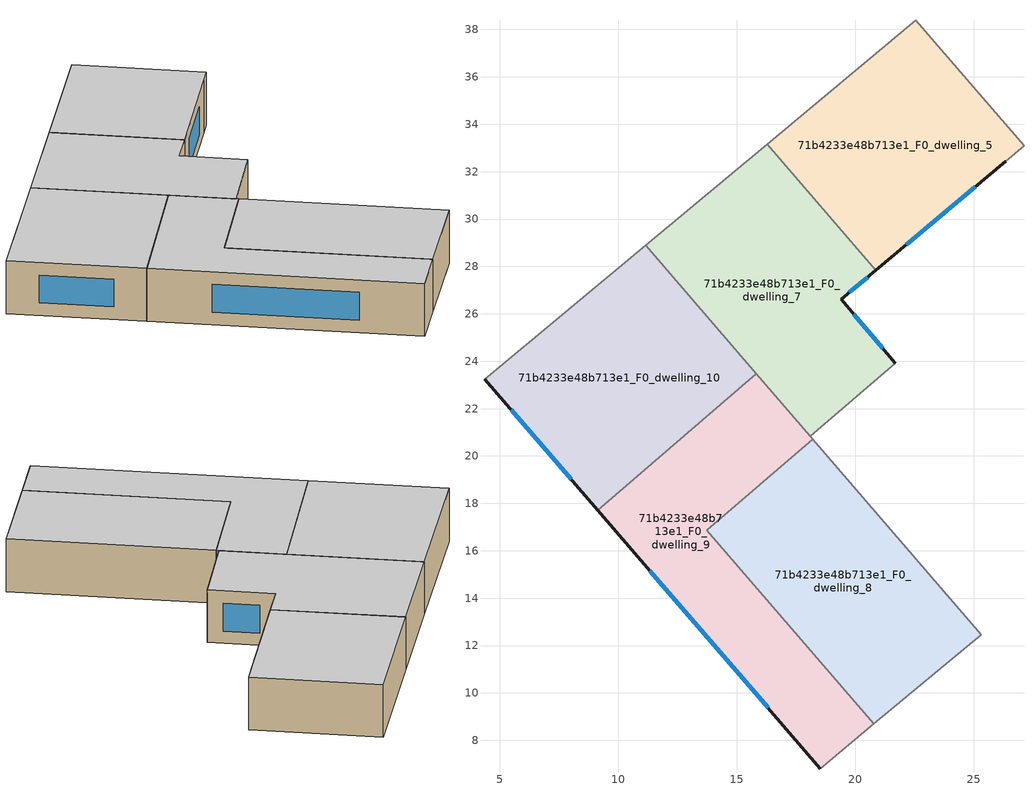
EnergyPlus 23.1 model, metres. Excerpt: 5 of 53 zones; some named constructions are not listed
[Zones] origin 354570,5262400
71b4233e48b713e1_F0_dwelling_10
 floor ground (EU_floor_Construction): 11.15,28.9 15.82,23.48 9.12,17.71 4.35,23.24 z0
 wall outside (EU_wall_Construction): 4.35,23.24 9.12,17.71 z0:3
 wall to 71b4233e48b713e1_F0_dwelling_9 (EU_wall_Construction): 9.12,17.71 15.82,23.48 z0:3
 wall adiabatic (EU_wall_Construction): 11.15,28.9 4.35,23.24 z0:3
 wall to 71b4233e48b713e1_F0_dwelling_7 (EU_wall_Construction): 15.82,23.48 11.15,28.9 z0:3
 window (EU_Window_Construction): 5.47,21.94 8,19.01 z0.7:2.3
 ceiling to 71b4233e48b713e1_F1_dwelling_10 (EU_floor_Construction): 15.82,23.48 11.15,28.9 4.35,23.24 9.12,17.71 z3
71b4233e48b713e1_F0_dwelling_5
 floor ground (EU_floor_Construction): 22.56,38.38 27.12,33.09 20.87,27.84 16.28,33.16 z0
 wall outside (EU_wall_Construction): 20.87,27.84 26.36,32.45 z0:3
 wall to 71b4233e48b713e1_F0_dwelling_7 (EU_wall_Construction): 16.28,33.16 20.87,27.84 z0:3
 wall adiabatic (EU_wall_Construction): 22.56,38.38 16.28,33.16 z0:3
 wall to 71b4233e48b713e1_F0_dwelling_3 (EU_wall_Construction): 26.36,32.45 27.12,33.09 22.56,38.38 z0:3
 window (EU_Window_Construction): 22.16,28.92 25.07,31.37 z0.7:2.3
 ceiling to 71b4233e48b713e1_F1_dwelling_5 (EU_floor_Construction): 27.12,33.09 22.56,38.38 16.28,33.16 20.87,27.84 z3
71b4233e48b713e1_F0_dwelling_7
 floor ground (EU_floor_Construction): 20.87,27.84 19.41,26.62 21.69,23.91 18.11,20.83 11.15,28.9 16.28,33.16 z0
 wall outside (EU_wall_Construction): 21.69,23.91 19.41,26.62 20.87,27.84 z0:3
 wall to 71b4233e48b713e1_F0_dwelling_6 (EU_wall_Construction): 18.11,20.83 21.69,23.91 z0:3
 wall adiabatic (EU_wall_Construction): 16.28,33.16 11.15,28.9 z0:3
 wall to 71b4233e48b713e1_F0_dwelling_9 (EU_wall_Construction): 15.82,23.48 18.11,20.82 z0:3
 window (EU_Window_Construction): 19.75,26.9 20.53,27.55 / 21.15,24.55 19.94,25.98 z0.7:2.3
 ceiling to 71b4233e48b713e1_F1_dwelling_7 (EU_floor_Construction): 21.69,23.91 19.41,26.62 20.87,27.84 16.28,33.16 11.15,28.9 18.11,20.83 z3
71b4233e48b713e1_F0_dwelling_8
 floor ground (EU_floor_Construction): 18.2,20.72 25.31,12.46 20.78,8.69 13.73,16.87 z0
 wall to 71b4233e48b713e1_F0_dwelling_9 (EU_wall_Construction): 18.2,20.72 13.73,16.87 20.78,8.69 z0:3
 wall adiabatic (EU_wall_Construction): 20.78,8.69 25.31,12.46 z0:3
 wall to 71b4233e48b713e1_F0_dwelling_6 (EU_wall_Construction): 25.31,12.46 18.2,20.72 z0:3
 ceiling to 71b4233e48b713e1_F1_dwelling_8 (EU_floor_Construction): 25.31,12.46 18.2,20.72 13.73,16.87 20.78,8.69 z3
71b4233e48b713e1_F0_dwelling_9
 floor ground (EU_floor_Construction): 18.2,20.72 13.73,16.87 20.78,8.69 18.52,6.81 9.12,17.71 15.82,23.48 z0
 wall outside (EU_wall_Construction): 9.12,17.71 18.52,6.81 z0:3
 wall adiabatic (EU_wall_Construction): 18.52,6.81 20.78,8.69 z0:3
 wall to 71b4233e48b713e1_F0_dwelling_6 (EU_wall_Construction): 18.2,20.72 18.11,20.83 z0:3
 window (EU_Window_Construction): 11.33,15.15 16.32,9.37 z0.7:2.3
 ceiling to 71b4233e48b713e1_F1_dwelling_9 (EU_floor_Construction): 20.78,8.69 13.73,16.87 18.2,20.72 15.82,23.48 9.12,17.71 18.52,6.81 z3
[SCHEDULE:FILE] Column Number=1; Rows to Skip at Top=0; Number of Hours of Data=8760; Column Separator=Comma; Interpolate to Timestep=No; Minutes per Item=60; Adjust Schedule for Daylight Savings=Yes
Name | File
EU_Step8_GainSchedule_71b4233e48b713e1_F3_dwelling_8_f000 | ../../schedules/71b4233e48b713e1/71b4233e48b713e1_F3_dwelling_8_f000_gain.csv
EU_Step8_GainSchedule_71b4233e48b713e1_F3_dwelling_9_f000 | ../../schedules/71b4233e48b713e1/71b4233e48b713e1_F3_dwelling_9_f000_gain.csv
EU_Step8_GainSchedule_71b4233e48b713e1_F4_dwelling_0_f000 | ../../schedules/71b4233e48b713e1/71b4233e48b713e1_F4_dwelling_0_f000_gain.csv
EU_Step8_GainSchedule_71b4233e48b713e1_F4_dwelling_1_f000 | ../../schedules/71b4233e48b713e1/71b4233e48b713e1_F4_dwelling_1_f000_gain.csv
EU_Step8_GainSchedule_71b4233e48b713e1_F4_dwelling_2_f000 | ../../schedules/71b4233e48b713e1/71b4233e48b713e1_F4_dwelling_2_f000_gain.csv
EU_Step8_GainSchedule_71b4233e48b713e1_F4_dwelling_3_f000 | ../../schedules/71b4233e48b713e1/71b4233e48b713e1_F4_dwelling_3_f000_gain.csv
EU_Step8_GainSchedule_71b4233e48b713e1_F4_dwelling_4_f000 | ../../schedules/71b4233e48b713e1/71b4233e48b713e1_F4_dwelling_4_f000_gain.csv
EU_Step8_GainSchedule_71b4233e48b713e1_F4_dwelling_5_f000 | ../../schedules/71b4233e48b713e1/71b4233e48b713e1_F4_dwelling_5_f000_gain.csv
EU_Step8_GainSchedule_71b4233e48b713e1_F4_dwelling_6_f000 | ../../schedules/71b4233e48b713e1/71b4233e48b713e1_F4_dwelling_6_f000_gain.csv
EU_Step8_GainSchedule_71b4233e48b713e1_F4_dwelling_7_f000 | ../../schedules/71b4233e48b713e1/71b4233e48b713e1_F4_dwelling_7_f000_gain.csv
EU_Step8_GainSchedule_71b4233e48b713e1_F4_dwelling_8_f000 | ../../schedules/71b4233e48b713e1/71b4233e48b713e1_F4_dwelling_8_f000_gain.csv
EU_Step8_GainSchedule_71b4233e48b713e1_F4_dwelling_9_f000 | ../../schedules/71b4233e48b713e1/71b4233e48b713e1_F4_dwelling_9_f000_gain.csv
